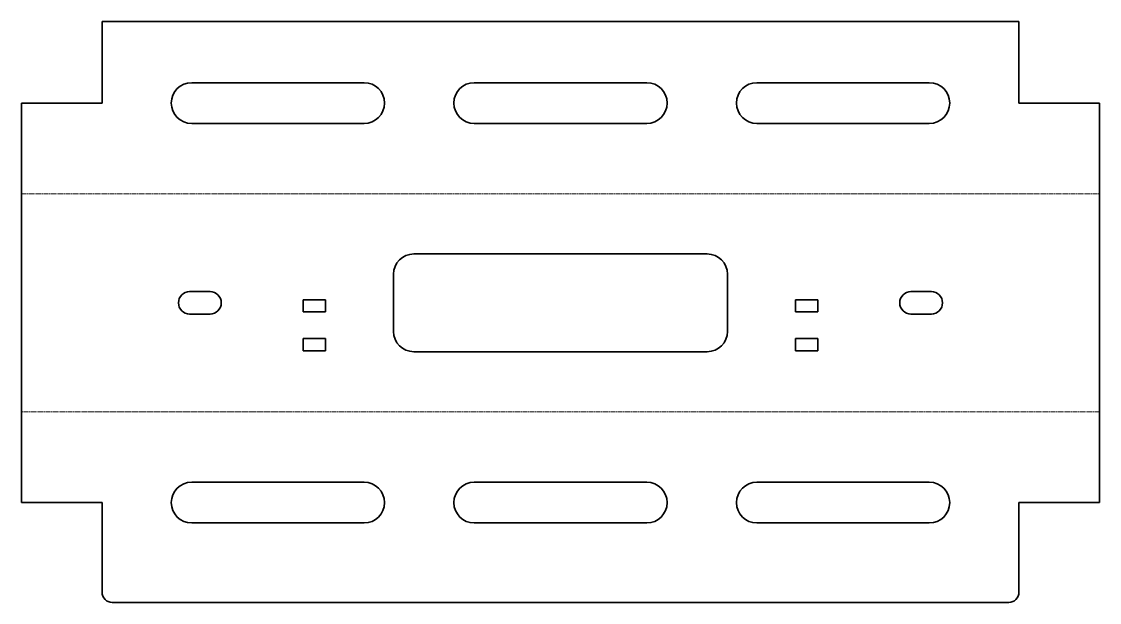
# Model space of a CAD drawing. Header units: inches. Extents: x 0 to 529, y 0 to 285.
import ezdxf

# ---------------------------------------------------------------- set-up
doc = ezdxf.new("R2010")
doc.units = ezdxf.units.IN
doc.header["$MEASUREMENT"] = 0
doc.linetypes.add('Chain', pattern=[13.68, 9.12, -1.14, 2.28, -1.14])
doc.layers.add('SIMUMAK Bend Centerline (ISO)', color=7, linetype='Chain', lineweight=9)
doc.layers.add('SIMUMAK Visible (ISO)', color=7, linetype='Continuous', lineweight=35)

# ---------------------------------------------------------------- blocks, each defined once
blk = doc.blocks.new('SMB-01-FSC-03_Sheet_6_SMB-01-FSC-03 (desplegada)')
at = {"layer": 'SIMUMAK Bend Centerline (ISO)', "ltscale": 0.263158}
for p, q in [((-264.5, 58.02), (264.5, 58.02)), ((264.5, -49.02), (-264.5, -49.02))]:
    blk.add_line(p, q, dxfattribs=at)
at = {"layer": 'SIMUMAK Visible (ISO)'}
for p, q in [((-225, 142.55), (-225, 102.55)), ((225, 142.55), (-225, 142.55)), ((225, 102.55), (225, 142.55)), ((-181, 112.55), (-96.33, 112.55)), ((-42.33, 112.55), (42.33, 112.55)), ((96.33, 112.55), (181, 112.55)), ((-264.5, -93.55), (-264.5, 102.55)), ((-264.5, 102.55), (-225, 102.55)), ((225, 102.55), (264.5, 102.55)), ((264.5, 102.55), (264.5, -93.55)), ((-96.33, 92.55), (-181, 92.55)), ((42.33, 92.55), (-42.33, 92.55)), ((181, 92.55), (96.33, 92.55)), ((-72, 28.5), (72, 28.5)), ((-82, -9.5), (-82, 18.5)), ((82, 18.5), (82, -9.5)), ((-182, 10), (-172, 10)), ((-126.29, 0), (-126.29, 6)), ((-126.29, 6), (-115.29, 6)), ((-115.29, 6), (-115.29, 0)), ((115.29, 0), (115.29, 6)), ((115.29, 6), (126.29, 6)), ((126.29, 6), (126.29, 0)), ((172, 10), (182, 10)), ((-115.29, 0), (-126.29, 0)), ((126.29, 0), (115.29, 0)), ((-172, -1), (-182, -1)), ((182, -1), (172, -1)), ((-126.29, -19), (-126.29, -13)), ((-126.29, -13), (-115.29, -13)), ((-115.29, -13), (-115.29, -19)), ((115.29, -19), (115.29, -13)), ((115.29, -13), (126.29, -13)), ((126.29, -13), (126.29, -19)), ((-115.29, -19), (-126.29, -19)), ((72, -19.5), (-72, -19.5)), ((126.29, -19), (115.29, -19)), ((-181, -83.55), (-96.33, -83.55)), ((-42.33, -83.55), (42.33, -83.55)), ((96.33, -83.55), (181, -83.55)), ((-225, -93.55), (-264.5, -93.55)), ((-225, -137.55), (-225, -93.55)), ((264.5, -93.55), (225, -93.55)), ((225, -93.55), (225, -137.55)), ((-96.33, -103.55), (-181, -103.55)), ((42.33, -103.55), (-42.33, -103.55)), ((181, -103.55), (96.33, -103.55)), ((220, -142.55), (-220, -142.55))]:
    blk.add_line(p, q, dxfattribs=at)
at = {"layer": 'SIMUMAK Visible (ISO)', "extrusion": (0, 0, -1)}
for centre, radius, start, end in [((181, 102.55), 10, 270, 90), ((96.33, 102.55), 10, 90, 270), ((42.33, 102.55), 10, 270, 90), ((-42.33, 102.55), 10, 90, 270), ((-96.33, 102.55), 10, 270, 90), ((-181, 102.55), 10, 90, 270), ((72, 18.5), 10, 0, 90), ((-72, 18.5), 10, 90, 180), ((182, 4.5), 5.5, 270, 90), ((172, 4.5), 5.5, 90, 270), ((-172, 4.5), 5.5, 270, 90), ((-182, 4.5), 5.5, 90, 270), ((72, -9.5), 10, 270, 360), ((-72, -9.5), 10, 180, 270), ((181, -93.55), 10, 270, 90), ((96.33, -93.55), 10, 90, 270), ((42.33, -93.55), 10, 270, 90), ((-42.33, -93.55), 10, 90, 270), ((-96.33, -93.55), 10, 270, 90), ((-181, -93.55), 10, 90, 270), ((220, -137.55), 5, 270, 360), ((-220, -137.55), 5, 180, 270)]:
    blk.add_arc(centre, radius, start, end, dxfattribs=at)

msp = doc.modelspace()

# ---------------------------------------------------------------- block references
msp.add_blockref('SMB-01-FSC-03_Sheet_6_SMB-01-FSC-03 (desplegada)', (264.5, 142.55))

doc.saveas('drawing.dxf')
